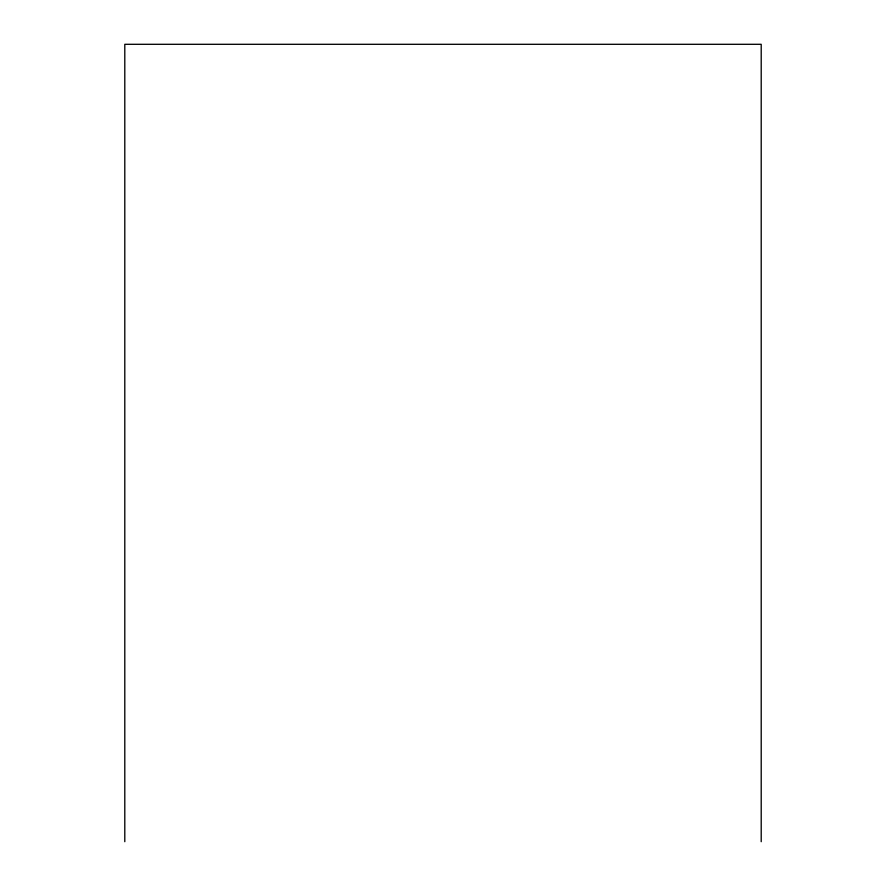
<?xml version="1.0" encoding="UTF-8"?>
<svg xmlns="http://www.w3.org/2000/svg" width="886" height="886" viewBox="0 0 886 886"><rect width="100%" height="100%" fill="white"/><g stroke="black" fill="none" stroke-linecap="round" stroke-linejoin="round"><path stroke-width="1.33" d="M761.207 841.7L761.207 44.3L124.793 44.3L124.793 841.7"/></g></svg>
